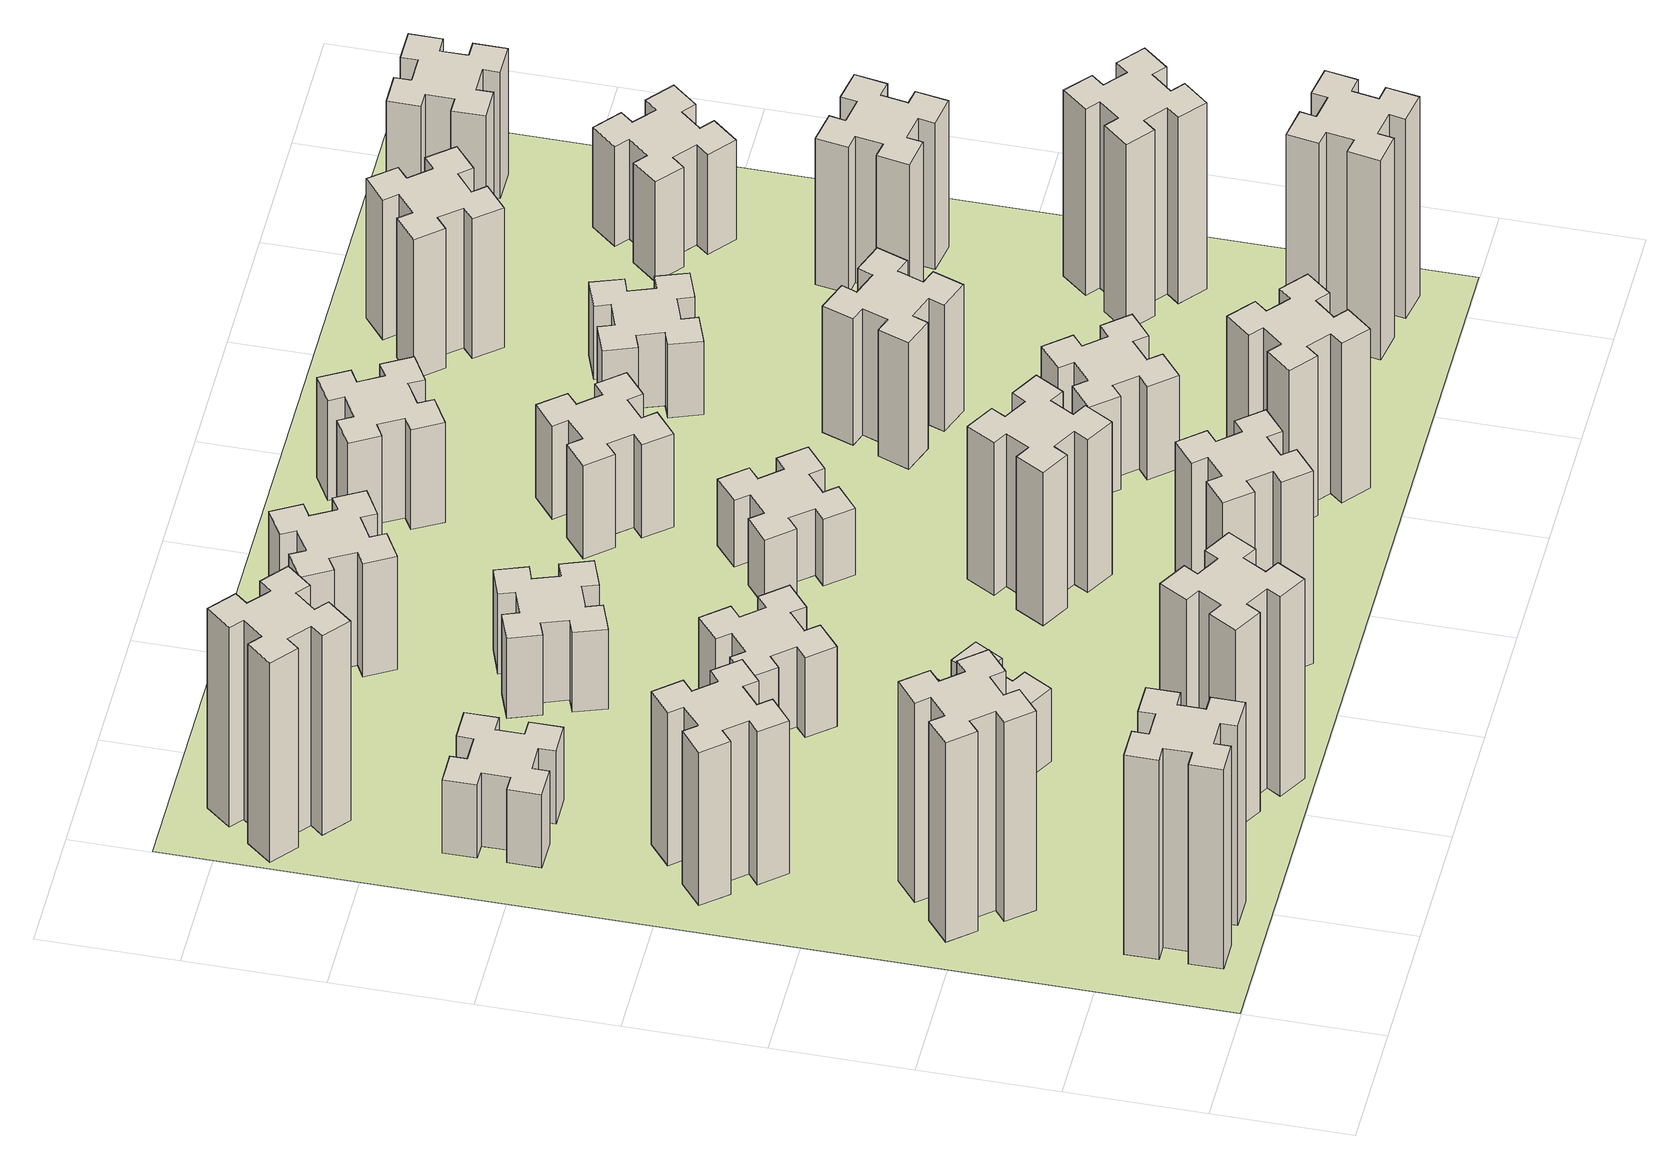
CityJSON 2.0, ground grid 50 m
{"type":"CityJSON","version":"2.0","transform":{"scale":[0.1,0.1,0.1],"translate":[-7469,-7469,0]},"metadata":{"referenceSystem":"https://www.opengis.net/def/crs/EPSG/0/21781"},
"CityObjects":{
"building1":{"type":"Building","attributes":{"class":"1000","function":"1000","usage":"1000","yearOfConstruction":2016,"roofType":"1000","measuredHeight":90,"storeysAboveGround":30,"storeysBelowGround":0},"geometry":[{"type":"Solid","lod":"1","boundaries":[[[[0,1,2,3,4,5,6,7,8,9,10,11,12,13,14,15,16,17,18,19]],[[17,16,20,21]],[[16,15,22,20]],[[15,14,23,22]],[[14,13,24,23]],[[13,12,25,24]],[[12,11,26,25]],[[11,10,27,26]],[[10,9,28,27]],[[9,8,29,28]],[[8,7,30,29]],[[7,6,31,30]],[[6,5,32,31]],[[5,4,33,32]],[[4,3,34,33]],[[3,2,35,34]],[[2,1,36,35]],[[1,0,37,36]],[[0,19,38,37]],[[19,18,39,38]],[[18,17,21,39]],[[24,25,26,27,28,29,30,31,32,33,34,35,36,37,38,39,21,20,22,23]]]]}]},
"building2":{"type":"Building","attributes":{"class":"1000","function":"1000","usage":"1000","yearOfConstruction":2016,"roofType":"1000","measuredHeight":90,"storeysAboveGround":30,"storeysBelowGround":0},"geometry":[{"type":"Solid","lod":"1","boundaries":[[[[40,41,42,43,44,45,46,47,48,49,50,51,52,53,54,55,56,57,58,59]],[[57,56,60,61]],[[56,55,62,60]],[[55,54,63,62]],[[54,53,64,63]],[[53,52,65,64]],[[52,51,66,65]],[[51,50,67,66]],[[50,49,68,67]],[[49,48,69,68]],[[48,47,70,69]],[[47,46,71,70]],[[46,45,72,71]],[[45,44,73,72]],[[44,43,74,73]],[[43,42,75,74]],[[42,41,76,75]],[[41,40,77,76]],[[40,59,78,77]],[[59,58,79,78]],[[58,57,61,79]],[[64,65,66,67,68,69,70,71,72,73,74,75,76,77,78,79,61,60,62,63]]]]}]},
"building3":{"type":"Building","attributes":{"class":"1000","function":"1000","usage":"1000","yearOfConstruction":2016,"roofType":"1000","measuredHeight":69,"storeysAboveGround":30,"storeysBelowGround":0},"geometry":[{"type":"Solid","lod":"1","boundaries":[[[[80,81,82,83,84,85,86,87,88,89,90,91,92,93,94,95,96,97,98,99]],[[97,96,100,101]],[[96,95,102,100]],[[95,94,103,102]],[[94,93,104,103]],[[93,92,105,104]],[[92,91,106,105]],[[91,90,107,106]],[[90,89,108,107]],[[89,88,109,108]],[[88,87,110,109]],[[87,86,111,110]],[[86,85,112,111]],[[85,84,113,112]],[[84,83,114,113]],[[83,82,115,114]],[[82,81,116,115]],[[81,80,117,116]],[[80,99,118,117]],[[99,98,119,118]],[[98,97,101,119]],[[104,105,106,107,108,109,110,111,112,113,114,115,116,117,118,119,101,100,102,103]]]]}]},
"building4":{"type":"Building","attributes":{"class":"1000","function":"1000","usage":"1000","yearOfConstruction":2016,"roofType":"1000","measuredHeight":33,"storeysAboveGround":30,"storeysBelowGround":0},"geometry":[{"type":"Solid","lod":"1","boundaries":[[[[120,121,122,123,124,125,126,127,128,129,130,131,132,133,134,135,136,137,138,139]],[[137,136,140,141]],[[136,135,142,140]],[[135,134,143,142]],[[134,133,144,143]],[[133,132,145,144]],[[132,131,146,145]],[[131,130,147,146]],[[130,129,148,147]],[[129,128,149,148]],[[128,127,150,149]],[[127,126,151,150]],[[126,125,152,151]],[[125,124,153,152]],[[124,123,154,153]],[[123,122,155,154]],[[122,121,156,155]],[[121,120,157,156]],[[120,139,158,157]],[[139,138,159,158]],[[138,137,141,159]],[[144,145,146,147,148,149,150,151,152,153,154,155,156,157,158,159,141,140,142,143]]]]}]},
"building5":{"type":"Building","attributes":{"class":"1000","function":"1000","usage":"1000","yearOfConstruction":2016,"roofType":"1000","measuredHeight":90,"storeysAboveGround":30,"storeysBelowGround":0},"geometry":[{"type":"Solid","lod":"1","boundaries":[[[[160,161,162,163,164,165,166,167,168,169,170,171,172,173,174,175,176,177,178,179]],[[177,176,180,181]],[[176,175,182,180]],[[175,174,183,182]],[[174,173,184,183]],[[173,172,185,184]],[[172,171,186,185]],[[171,170,187,186]],[[170,169,188,187]],[[169,168,189,188]],[[168,167,190,189]],[[167,166,191,190]],[[166,165,192,191]],[[165,164,193,192]],[[164,163,194,193]],[[163,162,195,194]],[[162,161,196,195]],[[161,160,197,196]],[[160,179,198,197]],[[179,178,199,198]],[[178,177,181,199]],[[184,185,186,187,188,189,190,191,192,193,194,195,196,197,198,199,181,180,182,183]]]]}]},
"building6":{"type":"Building","attributes":{"class":"1000","function":"1000","usage":"1000","yearOfConstruction":2016,"roofType":"1000","measuredHeight":90,"storeysAboveGround":30,"storeysBelowGround":0},"geometry":[{"type":"Solid","lod":"1","boundaries":[[[[200,201,202,203,204,205,206,207,208,209,210,211,212,213,214,215,216,217,218,219]],[[217,216,220,221]],[[216,215,222,220]],[[215,214,223,222]],[[214,213,224,223]],[[213,212,225,224]],[[212,211,226,225]],[[211,210,227,226]],[[210,209,228,227]],[[209,208,229,228]],[[208,207,230,229]],[[207,206,231,230]],[[206,205,232,231]],[[205,204,233,232]],[[204,203,234,233]],[[203,202,235,234]],[[202,201,236,235]],[[201,200,237,236]],[[200,219,238,237]],[[219,218,239,238]],[[218,217,221,239]],[[224,225,226,227,228,229,230,231,232,233,234,235,236,237,238,239,221,220,222,223]]]]}]},
"building7":{"type":"Building","attributes":{"class":"1000","function":"1000","usage":"1000","yearOfConstruction":2016,"roofType":"1000","measuredHeight":33,"storeysAboveGround":30,"storeysBelowGround":0},"geometry":[{"type":"Solid","lod":"1","boundaries":[[[[240,241,242,243,244,245,246,247,248,249,250,251,252,253,254,255,256,257,258,259]],[[257,256,260,261]],[[256,255,262,260]],[[255,254,263,262]],[[254,253,264,263]],[[253,252,265,264]],[[252,251,266,265]],[[251,250,267,266]],[[250,249,268,267]],[[249,248,269,268]],[[248,247,270,269]],[[247,246,271,270]],[[246,245,272,271]],[[245,244,273,272]],[[244,243,274,273]],[[243,242,275,274]],[[242,241,276,275]],[[241,240,277,276]],[[240,259,278,277]],[[259,258,279,278]],[[258,257,261,279]],[[264,265,266,267,268,269,270,271,272,273,274,275,276,277,278,279,261,260,262,263]]]]}]},
"building8":{"type":"Building","attributes":{"class":"1000","function":"1000","usage":"1000","yearOfConstruction":2016,"roofType":"1000","measuredHeight":36,"storeysAboveGround":30,"storeysBelowGround":0},"geometry":[{"type":"Solid","lod":"1","boundaries":[[[[280,281,282,283,284,285,286,287,288,289,290,291,292,293,294,295,296,297,298,299]],[[297,296,300,301]],[[296,295,302,300]],[[295,294,303,302]],[[294,293,304,303]],[[293,292,305,304]],[[292,291,306,305]],[[291,290,307,306]],[[290,289,308,307]],[[289,288,309,308]],[[288,287,310,309]],[[287,286,311,310]],[[286,285,312,311]],[[285,284,313,312]],[[284,283,314,313]],[[283,282,315,314]],[[282,281,316,315]],[[281,280,317,316]],[[280,299,318,317]],[[299,298,319,318]],[[298,297,301,319]],[[304,305,306,307,308,309,310,311,312,313,314,315,316,317,318,319,301,300,302,303]]]]}]},
"building9":{"type":"Building","attributes":{"class":"1000","function":"1000","usage":"1000","yearOfConstruction":2016,"roofType":"1000","measuredHeight":87,"storeysAboveGround":30,"storeysBelowGround":0},"geometry":[{"type":"Solid","lod":"1","boundaries":[[[[320,321,322,323,324,325,326,327,328,329,330,331,332,333,334,335,336,337,338,339]],[[337,336,340,341]],[[336,335,342,340]],[[335,334,343,342]],[[334,333,344,343]],[[333,332,345,344]],[[332,331,346,345]],[[331,330,347,346]],[[330,329,348,347]],[[329,328,349,348]],[[328,327,350,349]],[[327,326,351,350]],[[326,325,352,351]],[[325,324,353,352]],[[324,323,354,353]],[[323,322,355,354]],[[322,321,356,355]],[[321,320,357,356]],[[320,339,358,357]],[[339,338,359,358]],[[338,337,341,359]],[[344,345,346,347,348,349,350,351,352,353,354,355,356,357,358,359,341,340,342,343]]]]}]},
"building10":{"type":"Building","attributes":{"class":"1000","function":"1000","usage":"1000","yearOfConstruction":2016,"roofType":"1000","measuredHeight":36,"storeysAboveGround":30,"storeysBelowGround":0},"geometry":[{"type":"Solid","lod":"1","boundaries":[[[[360,361,362,363,364,365,366,367,368,369,370,371,372,373,374,375,376,377,378,379]],[[377,376,380,381]],[[376,375,382,380]],[[375,374,383,382]],[[374,373,384,383]],[[373,372,385,384]],[[372,371,386,385]],[[371,370,387,386]],[[370,369,388,387]],[[369,368,389,388]],[[368,367,390,389]],[[367,366,391,390]],[[366,365,392,391]],[[365,364,393,392]],[[364,363,394,393]],[[363,362,395,394]],[[362,361,396,395]],[[361,360,397,396]],[[360,379,398,397]],[[379,378,399,398]],[[378,377,381,399]],[[384,385,386,387,388,389,390,391,392,393,394,395,396,397,398,399,381,380,382,383]]]]}]},
"building11":{"type":"Building","attributes":{"class":"1000","function":"1000","usage":"1000","yearOfConstruction":2016,"roofType":"1000","measuredHeight":51,"storeysAboveGround":30,"storeysBelowGround":0},"geometry":[{"type":"Solid","lod":"1","boundaries":[[[[400,401,402,403,404,405,406,407,408,409,410,411,412,413,414,415,416,417,418,419]],[[417,416,420,421]],[[416,415,422,420]],[[415,414,423,422]],[[414,413,424,423]],[[413,412,425,424]],[[412,411,426,425]],[[411,410,427,426]],[[410,409,428,427]],[[409,408,429,428]],[[408,407,430,429]],[[407,406,431,430]],[[406,405,432,431]],[[405,404,433,432]],[[404,403,434,433]],[[403,402,435,434]],[[402,401,436,435]],[[401,400,437,436]],[[400,419,438,437]],[[419,418,439,438]],[[418,417,421,439]],[[424,425,426,427,428,429,430,431,432,433,434,435,436,437,438,439,421,420,422,423]]]]}]},
"building12":{"type":"Building","attributes":{"class":"1000","function":"1000","usage":"1000","yearOfConstruction":2016,"roofType":"1000","measuredHeight":69,"storeysAboveGround":30,"storeysBelowGround":0},"geometry":[{"type":"Solid","lod":"1","boundaries":[[[[440,441,442,443,444,445,446,447,448,449,450,451,452,453,454,455,456,457,458,459]],[[457,456,460,461]],[[456,455,462,460]],[[455,454,463,462]],[[454,453,464,463]],[[453,452,465,464]],[[452,451,466,465]],[[451,450,467,466]],[[450,449,468,467]],[[449,448,469,468]],[[448,447,470,469]],[[447,446,471,470]],[[446,445,472,471]],[[445,444,473,472]],[[444,443,474,473]],[[443,442,475,474]],[[442,441,476,475]],[[441,440,477,476]],[[440,459,478,477]],[[459,458,479,478]],[[458,457,461,479]],[[464,465,466,467,468,469,470,471,472,473,474,475,476,477,478,479,461,460,462,463]]]]}]},
"building13":{"type":"Building","attributes":{"class":"1000","function":"1000","usage":"1000","yearOfConstruction":2016,"roofType":"1000","measuredHeight":30,"storeysAboveGround":30,"storeysBelowGround":0},"geometry":[{"type":"Solid","lod":"1","boundaries":[[[[480,481,482,483,484,485,486,487,488,489,490,491,492,493,494,495,496,497,498,499]],[[497,496,500,501]],[[496,495,502,500]],[[495,494,503,502]],[[494,493,504,503]],[[493,492,505,504]],[[492,491,506,505]],[[491,490,507,506]],[[490,489,508,507]],[[489,488,509,508]],[[488,487,510,509]],[[487,486,511,510]],[[486,485,512,511]],[[485,484,513,512]],[[484,483,514,513]],[[483,482,515,514]],[[482,481,516,515]],[[481,480,517,516]],[[480,499,518,517]],[[499,498,519,518]],[[498,497,501,519]],[[504,505,506,507,508,509,510,511,512,513,514,515,516,517,518,519,501,500,502,503]]]]}]},
"building14":{"type":"Building","attributes":{"class":"1000","function":"1000","usage":"1000","yearOfConstruction":2016,"roofType":"1000","measuredHeight":72,"storeysAboveGround":30,"storeysBelowGround":0},"geometry":[{"type":"Solid","lod":"1","boundaries":[[[[520,521,522,523,524,525,526,527,528,529,530,531,532,533,534,535,536,537,538,539]],[[537,536,540,541]],[[536,535,542,540]],[[535,534,543,542]],[[534,533,544,543]],[[533,532,545,544]],[[532,531,546,545]],[[531,530,547,546]],[[530,529,548,547]],[[529,528,549,548]],[[528,527,550,549]],[[527,526,551,550]],[[526,525,552,551]],[[525,524,553,552]],[[524,523,554,553]],[[523,522,555,554]],[[522,521,556,555]],[[521,520,557,556]],[[520,539,558,557]],[[539,538,559,558]],[[538,537,541,559]],[[544,545,546,547,548,549,550,551,552,553,554,555,556,557,558,559,541,540,542,543]]]]}]},
"building15":{"type":"Building","attributes":{"class":"1000","function":"1000","usage":"1000","yearOfConstruction":2016,"roofType":"1000","measuredHeight":42,"storeysAboveGround":30,"storeysBelowGround":0},"geometry":[{"type":"Solid","lod":"1","boundaries":[[[[560,561,562,563,564,565,566,567,568,569,570,571,572,573,574,575,576,577,578,579]],[[577,576,580,581]],[[576,575,582,580]],[[575,574,583,582]],[[574,573,584,583]],[[573,572,585,584]],[[572,571,586,585]],[[571,570,587,586]],[[570,569,588,587]],[[569,568,589,588]],[[568,567,590,589]],[[567,566,591,590]],[[566,565,592,591]],[[565,564,593,592]],[[564,563,594,593]],[[563,562,595,594]],[[562,561,596,595]],[[561,560,597,596]],[[560,579,598,597]],[[579,578,599,598]],[[578,577,581,599]],[[584,585,586,587,588,589,590,591,592,593,594,595,596,597,598,599,581,580,582,583]]]]}]},
"building16":{"type":"Building","attributes":{"class":"1000","function":"1000","usage":"1000","yearOfConstruction":2016,"roofType":"1000","measuredHeight":45,"storeysAboveGround":30,"storeysBelowGround":0},"geometry":[{"type":"Solid","lod":"1","boundaries":[[[[600,601,602,603,604,605,606,607,608,609,610,611,612,613,614,615,616,617,618,619]],[[617,616,620,621]],[[616,615,622,620]],[[615,614,623,622]],[[614,613,624,623]],[[613,612,625,624]],[[612,611,626,625]],[[611,610,627,626]],[[610,609,628,627]],[[609,608,629,628]],[[608,607,630,629]],[[607,606,631,630]],[[606,605,632,631]],[[605,604,633,632]],[[604,603,634,633]],[[603,602,635,634]],[[602,601,636,635]],[[601,600,637,636]],[[600,619,638,637]],[[619,618,639,638]],[[618,617,621,639]],[[624,625,626,627,628,629,630,631,632,633,634,635,636,637,638,639,621,620,622,623]]]]}]},
"building17":{"type":"Building","attributes":{"class":"1000","function":"1000","usage":"1000","yearOfConstruction":2016,"roofType":"1000","measuredHeight":42,"storeysAboveGround":30,"storeysBelowGround":0},"geometry":[{"type":"Solid","lod":"1","boundaries":[[[[640,641,642,643,644,645,646,647,648,649,650,651,652,653,654,655,656,657,658,659]],[[657,656,660,661]],[[656,655,662,660]],[[655,654,663,662]],[[654,653,664,663]],[[653,652,665,664]],[[652,651,666,665]],[[651,650,667,666]],[[650,649,668,667]],[[649,648,669,668]],[[648,647,670,669]],[[647,646,671,670]],[[646,645,672,671]],[[645,644,673,672]],[[644,643,674,673]],[[643,642,675,674]],[[642,641,676,675]],[[641,640,677,676]],[[640,659,678,677]],[[659,658,679,678]],[[658,657,661,679]],[[664,665,666,667,668,669,670,671,672,673,674,675,676,677,678,679,661,660,662,663]]]]}]},
"building18":{"type":"Building","attributes":{"class":"1000","function":"1000","usage":"1000","yearOfConstruction":2016,"roofType":"1000","measuredHeight":57,"storeysAboveGround":30,"storeysBelowGround":0},"geometry":[{"type":"Solid","lod":"1","boundaries":[[[[680,681,682,683,684,685,686,687,688,689,690,691,692,693,694,695,696,697,698,699]],[[697,696,700,701]],[[696,695,702,700]],[[695,694,703,702]],[[694,693,704,703]],[[693,692,705,704]],[[692,691,706,705]],[[691,690,707,706]],[[690,689,708,707]],[[689,688,709,708]],[[688,687,710,709]],[[687,686,711,710]],[[686,685,712,711]],[[685,684,713,712]],[[684,683,714,713]],[[683,682,715,714]],[[682,681,716,715]],[[681,680,717,716]],[[680,699,718,717]],[[699,698,719,718]],[[698,697,701,719]],[[704,705,706,707,708,709,710,711,712,713,714,715,716,717,718,719,701,700,702,703]]]]}]},
"building19":{"type":"Building","attributes":{"class":"1000","function":"1000","usage":"1000","yearOfConstruction":2016,"roofType":"1000","measuredHeight":33,"storeysAboveGround":30,"storeysBelowGround":0},"geometry":[{"type":"Solid","lod":"1","boundaries":[[[[720,721,722,723,724,725,726,727,728,729,730,731,732,733,734,735,736,737,738,739]],[[737,736,740,741]],[[736,735,742,740]],[[735,734,743,742]],[[734,733,744,743]],[[733,732,745,744]],[[732,731,746,745]],[[731,730,747,746]],[[730,729,748,747]],[[729,728,749,748]],[[728,727,750,749]],[[727,726,751,750]],[[726,725,752,751]],[[725,724,753,752]],[[724,723,754,753]],[[723,722,755,754]],[[722,721,756,755]],[[721,720,757,756]],[[720,739,758,757]],[[739,738,759,758]],[[738,737,741,759]],[[744,745,746,747,748,749,750,751,752,753,754,755,756,757,758,759,741,740,742,743]]]]}]},
"building20":{"type":"Building","attributes":{"class":"1000","function":"1000","usage":"1000","yearOfConstruction":2016,"roofType":"1000","measuredHeight":90,"storeysAboveGround":30,"storeysBelowGround":0},"geometry":[{"type":"Solid","lod":"1","boundaries":[[[[760,761,762,763,764,765,766,767,768,769,770,771,772,773,774,775,776,777,778,779]],[[777,776,780,781]],[[776,775,782,780]],[[775,774,783,782]],[[774,773,784,783]],[[773,772,785,784]],[[772,771,786,785]],[[771,770,787,786]],[[770,769,788,787]],[[769,768,789,788]],[[768,767,790,789]],[[767,766,791,790]],[[766,765,792,791]],[[765,764,793,792]],[[764,763,794,793]],[[763,762,795,794]],[[762,761,796,795]],[[761,760,797,796]],[[760,779,798,797]],[[779,778,799,798]],[[778,777,781,799]],[[784,785,786,787,788,789,790,791,792,793,794,795,796,797,798,799,781,780,782,783]]]]}]},
"building21":{"type":"Building","attributes":{"class":"1000","function":"1000","usage":"1000","yearOfConstruction":2016,"roofType":"1000","measuredHeight":63,"storeysAboveGround":30,"storeysBelowGround":0},"geometry":[{"type":"Solid","lod":"1","boundaries":[[[[800,801,802,803,804,805,806,807,808,809,810,811,812,813,814,815,816,817,818,819]],[[817,816,820,821]],[[816,815,822,820]],[[815,814,823,822]],[[814,813,824,823]],[[813,812,825,824]],[[812,811,826,825]],[[811,810,827,826]],[[810,809,828,827]],[[809,808,829,828]],[[808,807,830,829]],[[807,806,831,830]],[[806,805,832,831]],[[805,804,833,832]],[[804,803,834,833]],[[803,802,835,834]],[[802,801,836,835]],[[801,800,837,836]],[[800,819,838,837]],[[819,818,839,838]],[[818,817,821,839]],[[824,825,826,827,828,829,830,831,832,833,834,835,836,837,838,839,821,820,822,823]]]]}]},
"building22":{"type":"Building","attributes":{"class":"1000","function":"1000","usage":"1000","yearOfConstruction":2016,"roofType":"1000","measuredHeight":84,"storeysAboveGround":30,"storeysBelowGround":0},"geometry":[{"type":"Solid","lod":"1","boundaries":[[[[840,841,842,843,844,845,846,847,848,849,850,851,852,853,854,855,856,857,858,859]],[[857,856,860,861]],[[856,855,862,860]],[[855,854,863,862]],[[854,853,864,863]],[[853,852,865,864]],[[852,851,866,865]],[[851,850,867,866]],[[850,849,868,867]],[[849,848,869,868]],[[848,847,870,869]],[[847,846,871,870]],[[846,845,872,871]],[[845,844,873,872]],[[844,843,874,873]],[[843,842,875,874]],[[842,841,876,875]],[[841,840,877,876]],[[840,859,878,877]],[[859,858,879,878]],[[858,857,861,879]],[[864,865,866,867,868,869,870,871,872,873,874,875,876,877,878,879,861,860,862,863]]]]}]},
"building23":{"type":"Building","attributes":{"class":"1000","function":"1000","usage":"1000","yearOfConstruction":2016,"roofType":"1000","measuredHeight":66,"storeysAboveGround":30,"storeysBelowGround":0},"geometry":[{"type":"Solid","lod":"1","boundaries":[[[[880,881,882,883,884,885,886,887,888,889,890,891,892,893,894,895,896,897,898,899]],[[897,896,900,901]],[[896,895,902,900]],[[895,894,903,902]],[[894,893,904,903]],[[893,892,905,904]],[[892,891,906,905]],[[891,890,907,906]],[[890,889,908,907]],[[889,888,909,908]],[[888,887,910,909]],[[887,886,911,910]],[[886,885,912,911]],[[885,884,913,912]],[[884,883,914,913]],[[883,882,915,914]],[[882,881,916,915]],[[881,880,917,916]],[[880,899,918,917]],[[899,898,919,918]],[[898,897,901,919]],[[904,905,906,907,908,909,910,911,912,913,914,915,916,917,918,919,901,900,902,903]]]]}]},
"building24":{"type":"Building","attributes":{"class":"1000","function":"1000","usage":"1000","yearOfConstruction":2016,"roofType":"1000","measuredHeight":45,"storeysAboveGround":30,"storeysBelowGround":0},"geometry":[{"type":"Solid","lod":"1","boundaries":[[[[920,921,922,923,924,925,926,927,928,929,930,931,932,933,934,935,936,937,938,939]],[[937,936,940,941]],[[936,935,942,940]],[[935,934,943,942]],[[934,933,944,943]],[[933,932,945,944]],[[932,931,946,945]],[[931,930,947,946]],[[930,929,948,947]],[[929,928,949,948]],[[928,927,950,949]],[[927,926,951,950]],[[926,925,952,951]],[[925,924,953,952]],[[924,923,954,953]],[[923,922,955,954]],[[922,921,956,955]],[[921,920,957,956]],[[920,939,958,957]],[[939,938,959,958]],[[938,937,941,959]],[[944,945,946,947,948,949,950,951,952,953,954,955,956,957,958,959,941,940,942,943]]]]}]},
"building25":{"type":"Building","attributes":{"class":"1000","function":"1000","usage":"1000","yearOfConstruction":2016,"roofType":"1000","measuredHeight":57,"storeysAboveGround":30,"storeysBelowGround":0},"geometry":[{"type":"Solid","lod":"1","boundaries":[[[[960,961,962,963,964,965,966,967,968,969,970,971,972,973,974,975,976,977,978,979]],[[977,976,980,981]],[[976,975,982,980]],[[975,974,983,982]],[[974,973,984,983]],[[973,972,985,984]],[[972,971,986,985]],[[971,970,987,986]],[[970,969,988,987]],[[969,968,989,988]],[[968,967,990,989]],[[967,966,991,990]],[[966,965,992,991]],[[965,964,993,992]],[[964,963,994,993]],[[963,962,995,994]],[[962,961,996,995]],[[961,960,997,996]],[[960,979,998,997]],[[979,978,999,998]],[[978,977,981,999]],[[984,985,986,987,988,989,990,991,992,993,994,995,996,997,998,999,981,980,982,983]]]]}]},
"landuse1":{"type":"LandUse","attributes":{"name":"plot1","function":"1010"},"geometry":[{"type":"MultiSurface","lod":"1","boundaries":[[[1000,1001,1002,1003]]]}]}
},
"vertices":[
[265,325,0],[265,225,0],[205,225,0],[205,105,0],[325,105,0],[325,165,0],[425,165,0],[425,105,0],[545,105,0],[545,225,0],[485,225,0],[485,325,0],[545,325,0],[545,445,0],[425,445,0],[425,385,0],[325,385,0],[325,445,0],[205,445,0],[205,325,0],[325,385,900],[325,445,900],[425,385,900],[425,445,900],[545,445,900],[545,325,900],[485,325,900],[485,225,900],[545,225,900],[545,105,900],[425,105,900],[425,165,900],[325,165,900],[325,105,900],[205,105,900],[205,225,900],[265,225,900],[265,325,900],[205,325,900],[205,445,900],
[492,1048,0],[427,1124,0],[473,1163,0],[396,1255,0],[304,1178,0],[343,1132,0],[266,1067,0],[228,1113,0],[136,1036,0],[213,944,0],[259,983,0],[323,906,0],[277,868,0],[354,776,0],[446,853,0],[408,899,0],[484,963,0],[523,917,0],[615,994,0],[538,1086,0],[484,963,900],[523,917,900],[408,899,900],[446,853,900],[354,776,900],[277,868,900],[323,906,900],[259,983,900],[213,944,900],[136,1036,900],[228,1113,900],[266,1067,900],[343,1132,900],[304,1178,900],[396,1255,900],[473,1163,900],[427,1124,900],[492,1048,900],[538,1086,900],[615,994,900],
[492,1888,0],[427,1964,0],[473,2003,0],[396,2095,0],[304,2018,0],[343,1972,0],[266,1907,0],[228,1953,0],[136,1876,0],[213,1784,0],[259,1823,0],[323,1746,0],[277,1708,0],[354,1616,0],[446,1693,0],[408,1739,0],[484,1803,0],[523,1757,0],[615,1834,0],[538,1926,0],[484,1803,690],[523,1757,690],[408,1739,690],[446,1693,690],[354,1616,690],[277,1708,690],[323,1746,690],[259,1823,690],[213,1784,690],[136,1876,690],[228,1953,690],[266,1907,690],[343,1972,690],[304,2018,690],[396,2095,690],[473,2003,690],[427,1964,690],[492,1888,690],[538,1926,690],[615,1834,690],
[485,2545,0],[485,2645,0],[545,2645,0],[545,2765,0],[425,2765,0],[425,2705,0],[325,2705,0],[325,2765,0],[205,2765,0],[205,2645,0],[265,2645,0],[265,2545,0],[205,2545,0],[205,2425,0],[325,2425,0],[325,2485,0],[425,2485,0],[425,2425,0],[545,2425,0],[545,2545,0],[425,2485,330],[425,2425,330],[325,2485,330],[325,2425,330],[205,2425,330],[205,2545,330],[265,2545,330],[265,2645,330],[205,2645,330],[205,2765,330],[325,2765,330],[325,2705,330],[425,2705,330],[425,2765,330],[545,2765,330],[545,2645,330],[485,2645,330],[485,2545,330],[545,2545,330],[545,2425,330],
[1214,346,0],[1127,396,0],[1157,448,0],[1053,508,0],[993,404,0],[1045,374,0],[995,287,0],[943,317,0],[883,213,0],[987,153,0],[1017,205,0],[1104,155,0],[1074,103,0],[1178,43,0],[1238,147,0],[1186,177,0],[1236,264,0],[1288,234,0],[1348,338,0],[1244,398,0],[1236,264,900],[1288,234,900],[1186,177,900],[1238,147,900],[1178,43,900],[1074,103,900],[1104,155,900],[1017,205,900],[987,153,900],[883,213,900],[943,317,900],[995,287,900],[1045,374,900],[993,404,900],[1053,508,900],[1157,448,900],[1127,396,900],[1214,346,900],[1244,398,900],[1348,338,900],
[384,3387,0],[308,3452,0],[346,3498,0],[254,3575,0],[177,3483,0],[223,3444,0],[159,3368,0],[113,3406,0],[36,3314,0],[128,3237,0],[166,3283,0],[243,3219,0],[204,3173,0],[296,3096,0],[373,3188,0],[327,3226,0],[392,3303,0],[438,3264,0],[515,3356,0],[423,3433,0],[392,3303,900],[438,3264,900],[327,3226,900],[373,3188,900],[296,3096,900],[204,3173,900],[243,3219,900],[166,3283,900],[128,3237,900],[36,3314,900],[113,3406,900],[159,3368,900],[223,3444,900],[177,3483,900],[254,3575,900],[346,3498,900],[308,3452,900],[384,3387,900],[423,3433,900],[515,3356,900],
[1086,1017,0],[1136,1104,0],[1188,1074,0],[1248,1178,0],[1144,1238,0],[1114,1186,0],[1027,1236,0],[1057,1288,0],[953,1348,0],[893,1244,0],[945,1214,0],[895,1127,0],[843,1157,0],[783,1053,0],[887,993,0],[917,1045,0],[1004,995,0],[974,943,0],[1078,883,0],[1138,987,0],[1004,995,330],[974,943,330],[917,1045,330],[887,993,330],[783,1053,330],[843,1157,330],[895,1127,330],[945,1214,330],[893,1244,330],[953,1348,330],[1057,1288,330],[1027,1236,330],[1114,1186,330],[1144,1238,330],[1248,1178,330],[1188,1074,330],[1136,1104,330],[1086,1017,330],[1138,987,330],[1078,883,330],
[1083,1972,0],[1006,1907,0],[968,1953,0],[876,1876,0],[953,1784,0],[999,1823,0],[1063,1746,0],[1017,1708,0],[1094,1616,0],[1186,1693,0],[1148,1739,0],[1224,1803,0],[1263,1757,0],[1355,1834,0],[1278,1926,0],[1232,1888,0],[1167,1964,0],[1213,2003,0],[1136,2095,0],[1044,2018,0],[1167,1964,360],[1213,2003,360],[1232,1888,360],[1278,1926,360],[1355,1834,360],[1263,1757,360],[1224,1803,360],[1148,1739,360],[1186,1693,360],[1094,1616,360],[1017,1708,360],[1063,1746,360],[999,1823,360],[953,1784,360],[876,1876,360],[968,1953,360],[1006,1907,360],[1083,1972,360],[1044,2018,360],[1136,2095,360],
[1639,343,0],[1703,266,0],[1657,228,0],[1734,136,0],[1826,213,0],[1788,259,0],[1864,323,0],[1903,277,0],[1995,354,0],[1918,446,0],[1872,408,0],[1807,484,0],[1853,523,0],[1776,615,0],[1684,538,0],[1723,492,0],[1646,427,0],[1608,473,0],[1516,396,0],[1593,304,0],[1646,427,870],[1608,473,870],[1723,492,870],[1684,538,870],[1776,615,870],[1853,523,870],[1807,484,870],[1872,408,870],[1918,446,870],[1995,354,870],[1903,277,870],[1864,323,870],[1788,259,870],[1826,213,870],[1734,136,870],[1657,228,870],[1703,266,870],[1639,343,870],[1593,304,870],[1516,396,870],
[1106,2475,0],[1200,2509,0],[1220,2453,0],[1333,2494,0],[1292,2607,0],[1236,2586,0],[1202,2680,0],[1258,2700,0],[1217,2813,0],[1104,2772,0],[1125,2716,0],[1031,2682,0],[1010,2738,0],[897,2697,0],[939,2584,0],[995,2605,0],[1029,2511,0],[973,2490,0],[1014,2377,0],[1127,2419,0],[1029,2511,360],[973,2490,360],[995,2605,360],[939,2584,360],[897,2697,360],[1010,2738,360],[1031,2682,360],[1125,2716,360],[1104,2772,360],[1217,2813,360],[1258,2700,360],[1202,2680,360],[1236,2586,360],[1292,2607,360],[1333,2494,360],[1220,2453,360],[1200,2509,360],[1106,2475,360],[1127,2419,360],[1014,2377,360],
[995,3324,0],[1045,3237,0],[993,3207,0],[1053,3103,0],[1157,3163,0],[1127,3215,0],[1214,3265,0],[1244,3213,0],[1348,3273,0],[1288,3377,0],[1236,3347,0],[1186,3434,0],[1238,3464,0],[1178,3568,0],[1074,3508,0],[1104,3456,0],[1017,3406,0],[987,3458,0],[883,3398,0],[943,3294,0],[1017,3406,510],[987,3458,510],[1104,3456,510],[1074,3508,510],[1178,3568,510],[1238,3464,510],[1186,3434,510],[1236,3347,510],[1288,3377,510],[1348,3273,510],[1244,3213,510],[1214,3265,510],[1127,3215,510],[1157,3163,510],[1053,3103,510],[993,3207,510],[1045,3237,510],[995,3324,510],[943,3294,510],[883,3398,510],
[2026,1017,0],[2076,1104,0],[2128,1074,0],[2188,1178,0],[2084,1238,0],[2054,1186,0],[1967,1236,0],[1997,1288,0],[1893,1348,0],[1833,1244,0],[1885,1214,0],[1835,1127,0],[1783,1157,0],[1723,1053,0],[1827,993,0],[1857,1045,0],[1944,995,0],[1914,943,0],[2018,883,0],[2078,987,0],[1944,995,690],[1914,943,690],[1857,1045,690],[1827,993,690],[1723,1053,690],[1783,1157,690],[1835,1127,690],[1885,1214,690],[1833,1244,690],[1893,1348,690],[1997,1288,690],[1967,1236,690],[2054,1186,690],[2084,1238,690],[2188,1178,690],[2128,1074,690],[2076,1104,690],[2026,1017,690],[2078,987,690],[2018,883,690],
[1972,1988,0],[1907,2064,0],[1953,2103,0],[1876,2195,0],[1784,2118,0],[1823,2072,0],[1746,2007,0],[1708,2053,0],[1616,1976,0],[1693,1884,0],[1739,1923,0],[1803,1846,0],[1757,1808,0],[1834,1716,0],[1926,1793,0],[1888,1839,0],[1964,1903,0],[2003,1857,0],[2095,1934,0],[2018,2026,0],[1964,1903,300],[2003,1857,300],[1888,1839,300],[1926,1793,300],[1834,1716,300],[1757,1808,300],[1803,1846,300],[1739,1923,300],[1693,1884,300],[1616,1976,300],[1708,2053,300],[1746,2007,300],[1823,2072,300],[1784,2118,300],[1876,2195,300],[1953,2103,300],[1907,2064,300],[1972,1988,300],[2018,2026,300],[2095,1934,300],
[2486,323,0],[2563,259,0],[2524,213,0],[2616,136,0],[2693,228,0],[2647,266,0],[2712,343,0],[2758,304,0],[2835,396,0],[2743,473,0],[2704,427,0],[2628,492,0],[2666,538,0],[2574,615,0],[2497,523,0],[2543,484,0],[2479,408,0],[2433,446,0],[2356,354,0],[2448,277,0],[2479,408,720],[2433,446,720],[2543,484,720],[2497,523,720],[2574,615,720],[2666,538,720],[2628,492,720],[2704,427,720],[2743,473,720],[2835,396,720],[2758,304,720],[2712,343,720],[2647,266,720],[2693,228,720],[2616,136,720],[2524,213,720],[2563,259,720],[2486,323,720],[2448,277,720],[2356,354,720],
[1839,2563,0],[1903,2486,0],[1857,2448,0],[1934,2356,0],[2026,2433,0],[1988,2479,0],[2064,2543,0],[2103,2497,0],[2195,2574,0],[2118,2666,0],[2072,2628,0],[2007,2704,0],[2053,2743,0],[1976,2835,0],[1884,2758,0],[1923,2712,0],[1846,2647,0],[1808,2693,0],[1716,2616,0],[1793,2524,0],[1846,2647,420],[1808,2693,420],[1923,2712,420],[1884,2758,420],[1976,2835,420],[2053,2743,420],[2007,2704,420],[2072,2628,420],[2118,2666,420],[2195,2574,420],[2103,2497,420],[2064,2543,420],[1988,2479,420],[2026,2433,420],[1934,2356,420],[1857,2448,420],[1903,2486,420],[1839,2563,420],[1793,2524,420],[1716,2616,420],
[1844,3456,0],[1757,3406,0],[1727,3458,0],[1623,3398,0],[1683,3294,0],[1735,3324,0],[1785,3237,0],[1733,3207,0],[1793,3103,0],[1897,3163,0],[1867,3215,0],[1954,3265,0],[1984,3213,0],[2088,3273,0],[2028,3377,0],[1976,3347,0],[1926,3434,0],[1978,3464,0],[1918,3568,0],[1814,3508,0],[1926,3434,450],[1978,3464,450],[1976,3347,450],[2028,3377,450],[2088,3273,450],[1984,3213,450],[1954,3265,450],[1867,3215,450],[1897,3163,450],[1793,3103,450],[1733,3207,450],[1785,3237,450],[1735,3324,450],[1683,3294,450],[1623,3398,450],[1727,3458,450],[1757,3406,450],[1844,3456,450],[1814,3508,450],[1918,3568,450],
[2563,1132,0],[2486,1067,0],[2448,1113,0],[2356,1036,0],[2433,944,0],[2479,983,0],[2543,906,0],[2497,868,0],[2574,776,0],[2666,853,0],[2628,899,0],[2704,963,0],[2743,917,0],[2835,994,0],[2758,1086,0],[2712,1048,0],[2647,1124,0],[2693,1163,0],[2616,1255,0],[2524,1178,0],[2647,1124,420],[2693,1163,420],[2712,1048,420],[2758,1086,420],[2835,994,420],[2743,917,420],[2704,963,420],[2628,899,420],[2666,853,420],[2574,776,420],[2497,868,420],[2543,906,420],[2479,983,420],[2433,944,420],[2356,1036,420],[2448,1113,420],[2486,1067,420],[2563,1132,420],[2524,1178,420],[2616,1255,420],
[2682,1671,0],[2716,1765,0],[2772,1744,0],[2813,1857,0],[2700,1898,0],[2680,1842,0],[2586,1876,0],[2607,1932,0],[2494,1973,0],[2453,1860,0],[2509,1840,0],[2475,1746,0],[2419,1767,0],[2377,1654,0],[2490,1613,0],[2511,1669,0],[2605,1635,0],[2584,1579,0],[2697,1537,0],[2738,1650,0],[2605,1635,570],[2584,1579,570],[2511,1669,570],[2490,1613,570],[2377,1654,570],[2419,1767,570],[2475,1746,570],[2509,1840,570],[2453,1860,570],[2494,1973,570],[2607,1932,570],[2586,1876,570],[2680,1842,570],[2700,1898,570],[2813,1857,570],[2772,1744,570],[2716,1765,570],[2682,1671,570],[2738,1650,570],[2697,1537,570],
[2586,2475,0],[2680,2509,0],[2700,2453,0],[2813,2494,0],[2772,2607,0],[2716,2586,0],[2682,2680,0],[2738,2700,0],[2697,2813,0],[2584,2772,0],[2605,2716,0],[2511,2682,0],[2490,2738,0],[2377,2697,0],[2419,2584,0],[2475,2605,0],[2509,2511,0],[2453,2490,0],[2494,2377,0],[2607,2419,0],[2509,2511,330],[2453,2490,330],[2475,2605,330],[2419,2584,330],[2377,2697,330],[2490,2738,330],[2511,2682,330],[2605,2716,330],[2584,2772,330],[2697,2813,330],[2738,2700,330],[2682,2680,330],[2716,2586,330],[2772,2607,330],[2813,2494,330],[2700,2453,330],[2680,2509,330],[2586,2475,330],[2607,2419,330],[2494,2377,330],
[3504,475,0],[3405,492,0],[3416,551,0],[3297,572,0],[3277,454,0],[3336,444,0],[3318,345,0],[3259,356,0],[3238,237,0],[3357,217,0],[3367,276,0],[3465,258,0],[3455,199,0],[3573,178,0],[3594,297,0],[3535,307,0],[3552,405,0],[3611,395,0],[3632,513,0],[3514,534,0],[3552,405,900],[3611,395,900],[3535,307,900],[3594,297,900],[3573,178,900],[3455,199,900],[3465,258,900],[3367,276,900],[3357,217,900],[3238,237,900],[3259,356,900],[3318,345,900],[3336,444,900],[3277,454,900],[3297,572,900],[3416,551,900],[3405,492,900],[3504,475,900],[3514,534,900],[3632,513,900],
[2812,3368,0],[2747,3444,0],[2793,3483,0],[2716,3575,0],[2624,3498,0],[2663,3452,0],[2586,3387,0],[2548,3433,0],[2456,3356,0],[2533,3264,0],[2579,3303,0],[2643,3226,0],[2597,3188,0],[2674,3096,0],[2766,3173,0],[2728,3219,0],[2804,3283,0],[2843,3237,0],[2935,3314,0],[2858,3406,0],[2804,3283,630],[2843,3237,630],[2728,3219,630],[2766,3173,630],[2674,3096,630],[2597,3188,630],[2643,3226,630],[2579,3303,630],[2533,3264,630],[2456,3356,630],[2548,3433,630],[2586,3387,630],[2663,3452,630],[2624,3498,630],[2716,3575,630],[2793,3483,630],[2747,3444,630],[2812,3368,630],[2858,3406,630],[2935,3314,630],
[3487,1006,0],[3552,1083,0],[3598,1044,0],[3675,1136,0],[3583,1213,0],[3544,1167,0],[3468,1232,0],[3506,1278,0],[3414,1355,0],[3337,1263,0],[3383,1224,0],[3319,1148,0],[3273,1186,0],[3196,1094,0],[3288,1017,0],[3326,1063,0],[3403,999,0],[3364,953,0],[3456,876,0],[3533,968,0],[3403,999,840],[3364,953,840],[3326,1063,840],[3288,1017,840],[3196,1094,840],[3273,1186,840],[3319,1148,840],[3383,1224,840],[3337,1263,840],[3414,1355,840],[3506,1278,840],[3468,1232,840],[3544,1167,840],[3583,1213,840],[3675,1136,840],[3598,1044,840],[3552,1083,840],[3487,1006,840],[3533,968,840],[3456,876,840],
[3267,1856,0],[3365,1838,0],[3355,1779,0],[3473,1758,0],[3494,1877,0],[3435,1887,0],[3452,1985,0],[3511,1975,0],[3532,2093,0],[3414,2114,0],[3404,2055,0],[3305,2072,0],[3316,2131,0],[3197,2152,0],[3177,2034,0],[3236,2024,0],[3218,1925,0],[3159,1936,0],[3138,1817,0],[3257,1797,0],[3218,1925,660],[3159,1936,660],[3236,2024,660],[3177,2034,660],[3197,2152,660],[3316,2131,660],[3305,2072,660],[3404,2055,660],[3414,2114,660],[3532,2093,660],[3511,1975,660],[3452,1985,660],[3435,1887,660],[3494,1877,660],[3473,1758,660],[3355,1779,660],[3365,1838,660],[3267,1856,660],[3257,1797,660],[3138,1817,660],
[3444,2747,0],[3368,2812,0],[3406,2858,0],[3314,2935,0],[3237,2843,0],[3283,2804,0],[3219,2728,0],[3173,2766,0],[3096,2674,0],[3188,2597,0],[3226,2643,0],[3303,2579,0],[3264,2533,0],[3356,2456,0],[3433,2548,0],[3387,2586,0],[3452,2663,0],[3498,2624,0],[3575,2716,0],[3483,2793,0],[3452,2663,450],[3498,2624,450],[3387,2586,450],[3433,2548,450],[3356,2456,450],[3264,2533,450],[3303,2579,450],[3226,2643,450],[3188,2597,450],[3096,2674,450],[3173,2766,450],[3219,2728,450],[3283,2804,450],[3237,2843,450],[3314,2935,450],[3406,2858,450],[3368,2812,450],[3444,2747,450],[3483,2793,450],[3575,2716,450],
[3285,3325,0],[3385,3325,0],[3385,3265,0],[3505,3265,0],[3505,3385,0],[3445,3385,0],[3445,3485,0],[3505,3485,0],[3505,3605,0],[3385,3605,0],[3385,3545,0],[3285,3545,0],[3285,3605,0],[3165,3605,0],[3165,3485,0],[3225,3485,0],[3225,3385,0],[3165,3385,0],[3165,3265,0],[3285,3265,0],[3225,3385,570],[3165,3385,570],[3225,3485,570],[3165,3485,570],[3165,3605,570],[3285,3605,570],[3285,3545,570],[3385,3545,570],[3385,3605,570],[3505,3605,570],[3505,3485,570],[3445,3485,570],[3445,3385,570],[3505,3385,570],[3505,3265,570],[3385,3265,570],[3385,3325,570],[3285,3325,570],[3285,3265,570],[3165,3265,570],
[5,3705,0],[3705,3705,0],[3705,5,0],[5,5,0]
]}
